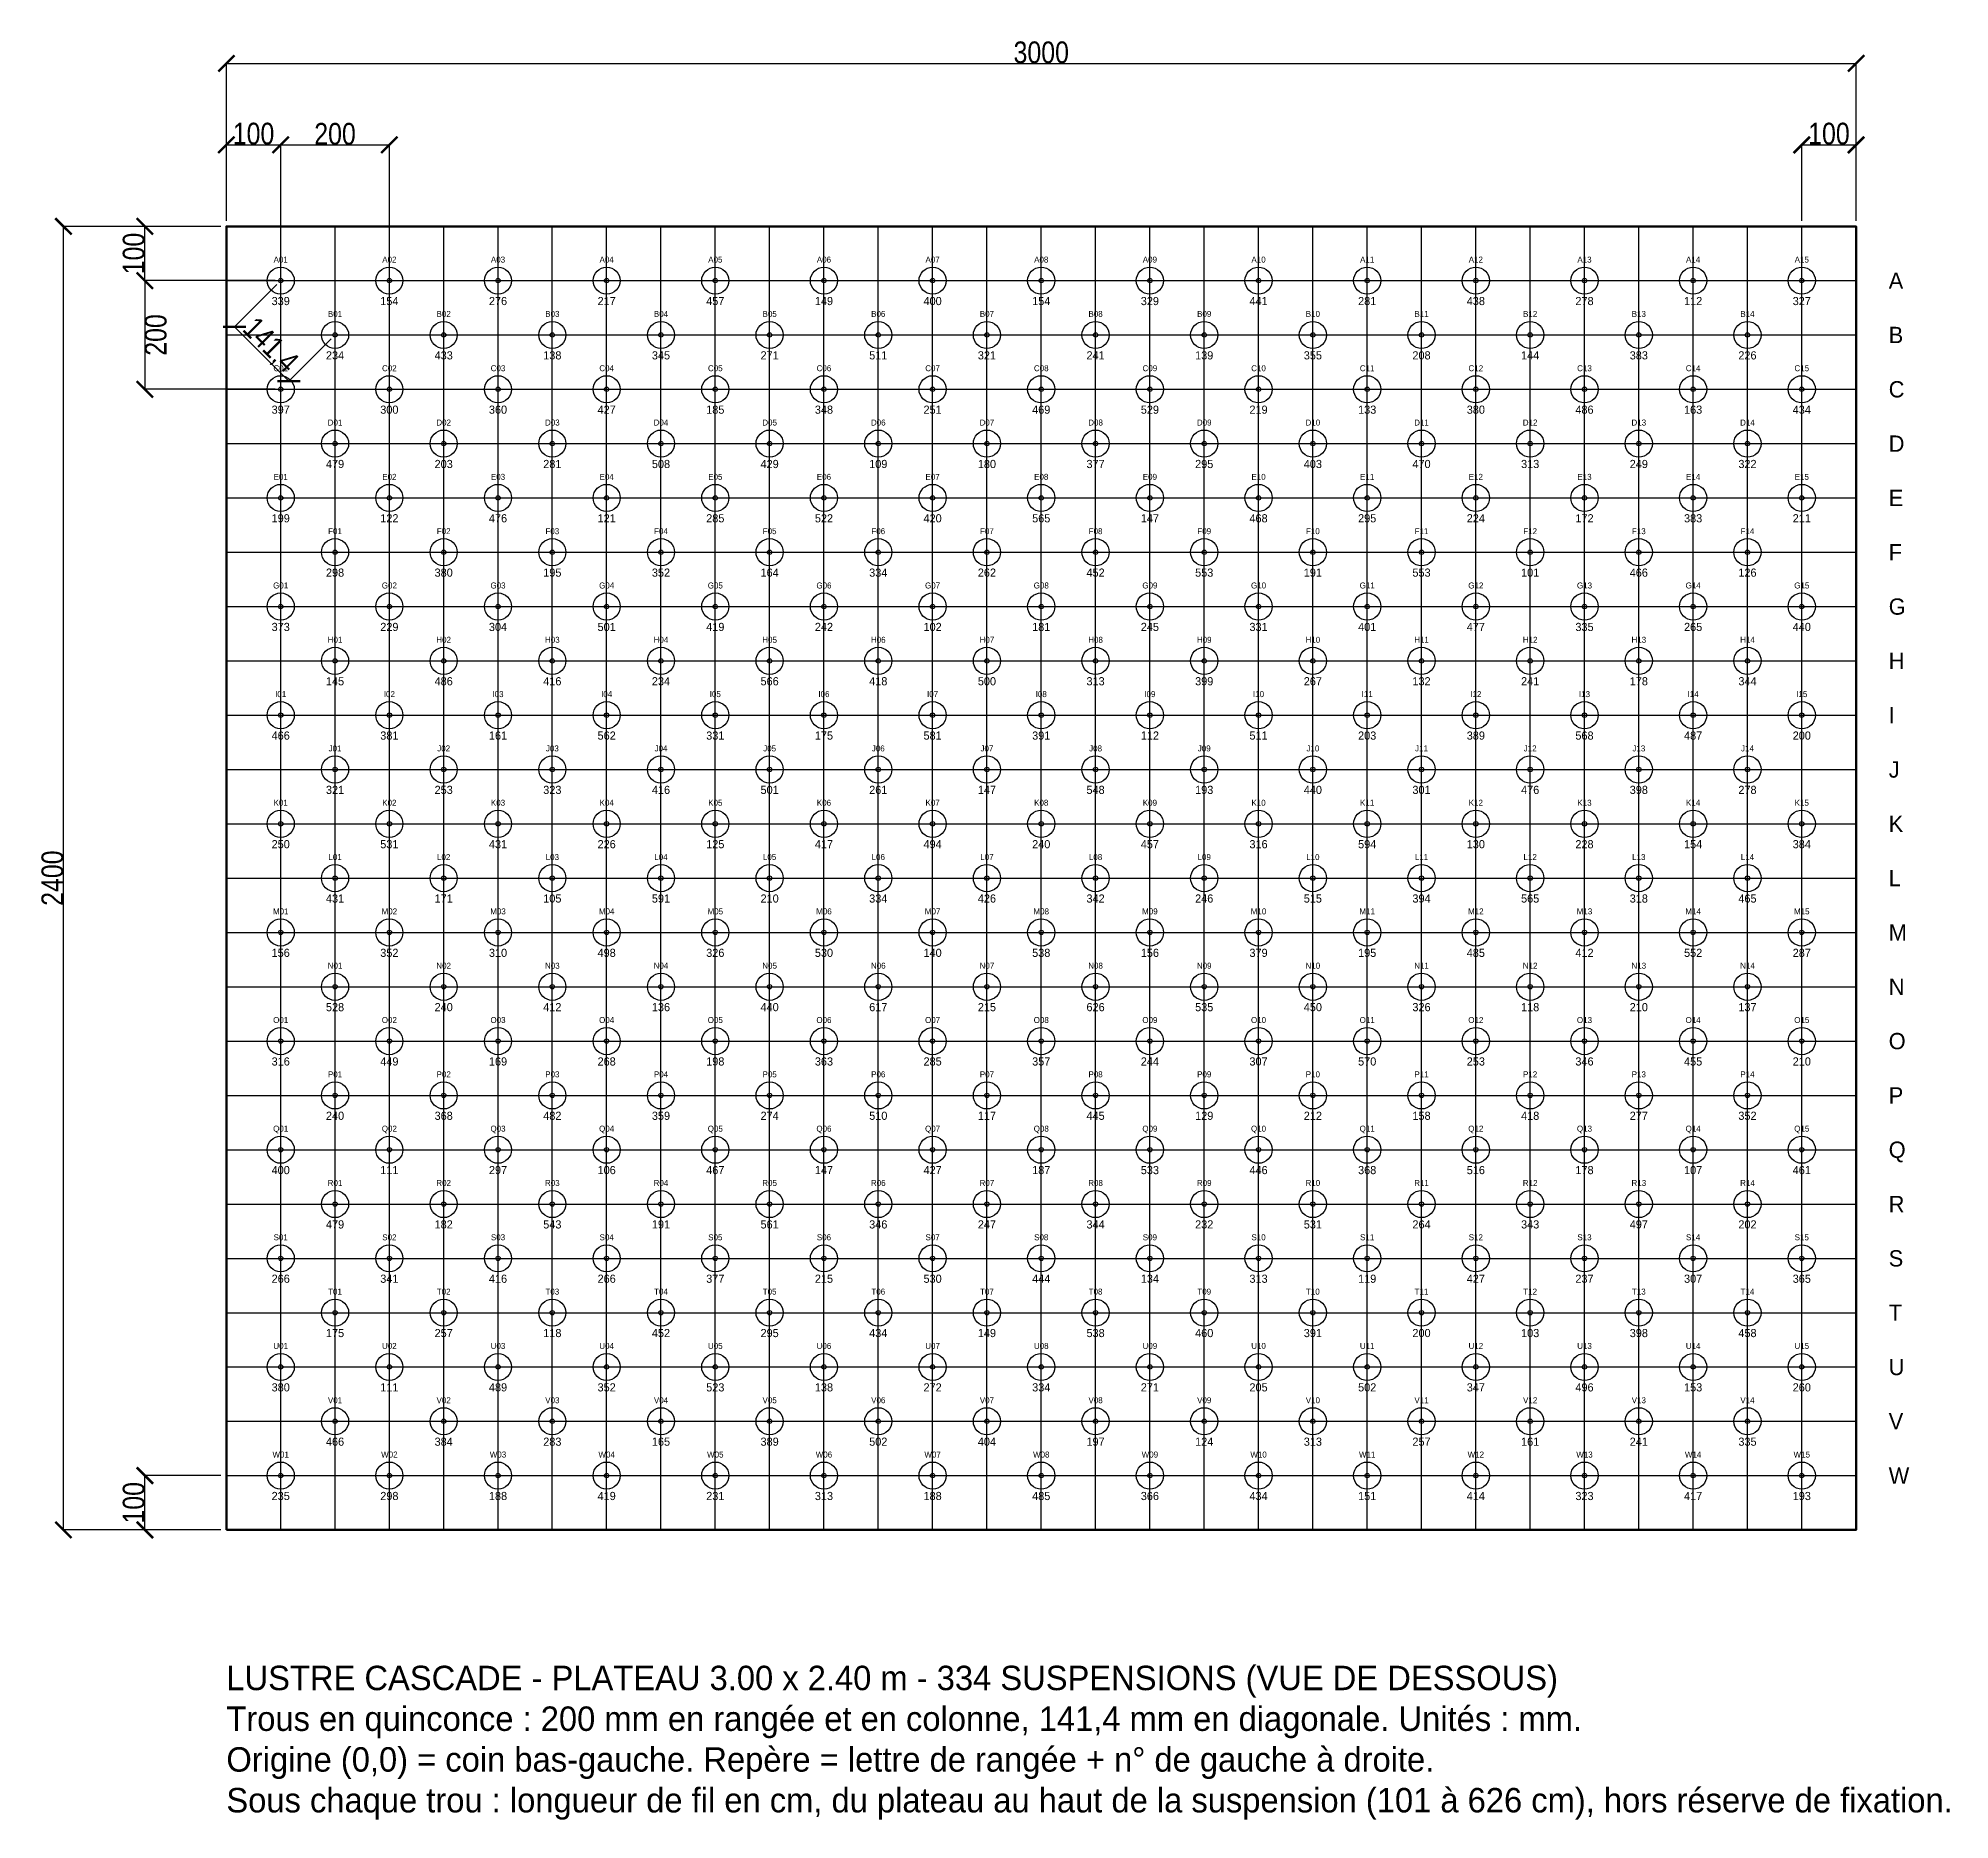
# Model space of a CAD drawing. Header units: millimetres. Extents: x -346 to 3172, y -534 to 2746.
import ezdxf
from ezdxf.enums import TextEntityAlignment as Align

# ---------------------------------------------------------------- set-up
doc = ezdxf.new("R2010")
doc.units = ezdxf.units.MM
for name, color, linetype in [('CARTOUCHE', 7, 'Continuous'), ('COTES', 4, 'Continuous'), ('EMPRISE_SUSPENSION', 3, 'Continuous'), ('GRILLE_100', 8, 'Continuous'), ('LONGUEURS_FIL', 7, 'Continuous'), ('PERCAGES', 1, 'Continuous'), ('PLATEAU', 7, 'Continuous'), ('REPERES', 5, 'Continuous')]:
    doc.layers.add(name, color=color, linetype=linetype)
doc.styles.add('OpenSansCondensed-Light', font='OpenSansCondensed-Light.ttf')
doc.dimstyles.new('EZDXF', dxfattribs={"dimtxt": 0.25, "dimasz": 0.175, "dimexe": 0.375, "dimexo": 0.125, "dimgap": 0.1, "dimtad": 1, "dimlfac": 100, "dimzin": 12, "dimdsep": 46, "dimtxsty": 'OpenSansCondensed-Light', "dimblk": 'ARCHTICK', "dimcen": 2.5, "dimazin": 3, "dimtfac": 0.5, "dimtmove": 2, "dimatfit": 3})

# ---------------------------------------------------------------- blocks, each defined once
blk = doc.blocks.new('_ARCHTICK')
at = {"color": 0, "linetype": 'BYBLOCK', "const_width": 0.15}
blk.add_lwpolyline([(-0.5, -0.5), (0.5, 0.5)], dxfattribs=at)

msp = doc.modelspace()

# ---------------------------------------------------------------- linework, layer by layer
at = {"layer": 'EMPRISE_SUSPENSION', "color": 30}
for centre in [(100, 2300), (1300, 2300), (1700, 2300), (2900, 2300), (800, 2200), (1400, 2200), (2000, 2200), (2600, 2200), (100, 2100), (500, 2100), (1100, 2100), (2300, 2100), (1600, 2000), (2000, 2000), (2400, 2000), (2800, 2000), (2700, 1900), (400, 1800), (800, 1800), (1200, 1800), (100, 1700), (1900, 1700), (2100, 1700), (2500, 1700), (1600, 1600), (1800, 1600), (2800, 1600), (300, 1500), (900, 1500), (1500, 1500), (2300, 1500), (200, 1400), (600, 1400), (2600, 1400), (1900, 1300), (2900, 1300), (1200, 1200), (1600, 1200), (2200, 1200), (2600, 1200), (300, 1100), (900, 1100), (1900, 1100), (2500, 1100), (600, 1000), (2200, 1000), (100, 900), (1100, 900), (1500, 900), (2500, 900), (400, 800), (800, 800), (2800, 800), (100, 700), (2100, 700), (1200, 600), (1600, 600), (2400, 600), (300, 500), (900, 500), (1900, 500), (2900, 500), (2000, 400), (2600, 400), (100, 300), (700, 300), (1500, 300), (2300, 300), (400, 200), (1000, 200), (1400, 200), (2000, 200), (2800, 200), (1100, 100), (1700, 100), (2300, 100), (2500, 100)]:
    msp.add_circle(centre, 25, dxfattribs=at)
at = {"layer": 'EMPRISE_SUSPENSION', "color": 2}
for centre in [(300, 2300), (1100, 2300), (1500, 2300), (2700, 2300), (600, 2200), (1800, 2200), (2400, 2200), (900, 2100), (2100, 2100), (2700, 2100), (400, 2000), (1200, 2000), (1400, 2000), (100, 1900), (300, 1900), (700, 1900), (1700, 1900), (2500, 1900), (600, 1800), (1000, 1800), (2000, 1800), (2400, 1800), (2800, 1800), (1300, 1700), (1500, 1700), (200, 1600), (2200, 1600), (2600, 1600), (500, 1500), (1100, 1500), (1700, 1500), (2100, 1500), (2900, 1500), (1400, 1400), (1800, 1400), (900, 1300), (2300, 1300), (2700, 1300), (400, 1200), (600, 1200), (100, 1100), (1300, 1100), (1700, 1100), (2100, 1100), (800, 1000), (2400, 1000), (2800, 1000), (500, 900), (900, 900), (1400, 800), (1800, 800), (2200, 800), (300, 700), (700, 700), (1100, 700), (1500, 700), (2500, 700), (2700, 700), (400, 600), (800, 600), (2800, 600), (1700, 500), (2100, 500), (200, 400), (600, 400), (1400, 400), (2200, 400), (2400, 400), (300, 300), (1100, 300), (1900, 300), (2700, 300), (800, 200), (1600, 200), (1800, 200), (2400, 200), (500, 100), (1300, 100), (2100, 100), (2900, 100)]:
    msp.add_circle(centre, 25, dxfattribs=at)
at = {"layer": 'EMPRISE_SUSPENSION', "color": 40}
for centre in [(500, 2300), (700, 2300), (2100, 2300), (2500, 2300), (200, 2200), (1000, 2200), (1600, 2200), (2200, 2200), (2800, 2200), (300, 2100), (1300, 2100), (1900, 2100), (600, 2000), (1800, 2000), (2600, 2000), (900, 1900), (2100, 1900), (2300, 1900), (2900, 1900), (200, 1800), (1400, 1800), (300, 1700), (500, 1700), (1100, 1700), (1700, 1700), (2700, 1700), (800, 1600), (2000, 1600), (2400, 1600), (400, 1400), (1200, 1400), (2200, 1400), (2800, 1400), (100, 1300), (700, 1300), (1500, 1300), (2500, 1300), (1000, 1200), (1800, 1200), (500, 1100), (2900, 1100), (400, 1000), (1400, 1000), (2600, 1000), (700, 900), (1300, 900), (1700, 900), (1900, 900), (2300, 900), (2900, 900), (200, 800), (1000, 800), (2000, 800), (2600, 800), (500, 700), (1400, 600), (1800, 600), (2200, 600), (100, 500), (700, 500), (1100, 500), (2500, 500), (2700, 500), (400, 400), (1000, 400), (1300, 300), (1700, 300), (2900, 300), (600, 200), (2200, 200), (2600, 200), (100, 100), (300, 100), (900, 100)]:
    msp.add_circle(centre, 25, dxfattribs=at)
at = {"layer": 'EMPRISE_SUSPENSION', "color": 20}
for centre in [(900, 2300), (1900, 2300), (2300, 2300), (400, 2200), (1200, 2200), (700, 2100), (1500, 2100), (2500, 2100), (2900, 2100), (200, 2000), (800, 2000), (1000, 2000), (2200, 2000), (500, 1900), (1300, 1900), (1900, 1900), (1600, 1800), (2600, 1800), (700, 1700), (900, 1700), (2300, 1700), (2900, 1700), (400, 1600), (600, 1600), (1200, 1600), (1400, 1600), (100, 1500), (1900, 1500), (2700, 1500), (800, 1400), (1000, 1400), (2000, 1400), (2400, 1400), (500, 1300), (1100, 1300), (1300, 1300), (1700, 1300), (200, 1200), (1400, 1200), (2000, 1200), (2800, 1200), (700, 1100), (2300, 1100), (1000, 1000), (2000, 1000), (300, 900), (2700, 900), (600, 800), (1200, 800), (1600, 800), (2400, 800), (900, 700), (1300, 700), (1900, 700), (2300, 700), (2900, 700), (200, 600), (2600, 600), (500, 500), (1500, 500), (2300, 500), (800, 400), (1200, 400), (1800, 400), (2800, 400), (500, 300), (2100, 300), (2500, 300), (200, 200), (1200, 200), (700, 100), (1500, 100), (1900, 100), (2700, 100)]:
    msp.add_circle(centre, 25, dxfattribs=at)
at = {"layer": 'EMPRISE_SUSPENSION', "color": 1}
for centre in [(1700, 2100), (1100, 1900), (1500, 1900), (1800, 1800), (2200, 1800), (1000, 1600), (700, 1500), (1300, 1500), (2500, 1500), (1600, 1400), (300, 1300), (2100, 1300), (800, 1200), (2400, 1200), (1100, 1100), (1500, 1100), (2700, 1100), (200, 1000), (1200, 1000), (1600, 1000), (1800, 1000), (2100, 900), (1700, 700), (600, 600), (1000, 600), (2000, 600), (1300, 500), (1600, 400), (900, 300)]:
    msp.add_circle(centre, 25, dxfattribs=at)
at = {"layer": 'GRILLE_100'}
for p, q in [((100, 0), (100, 2400)), ((200, 0), (200, 2400)), ((300, 0), (300, 2400)), ((400, 0), (400, 2400)), ((500, 0), (500, 2400)), ((600, 0), (600, 2400)), ((700, 0), (700, 2400)), ((800, 0), (800, 2400)), ((900, 0), (900, 2400)), ((1000, 0), (1000, 2400)), ((1100, 0), (1100, 2400)), ((1200, 0), (1200, 2400)), ((1300, 0), (1300, 2400)), ((1400, 0), (1400, 2400)), ((1500, 0), (1500, 2400)), ((1600, 0), (1600, 2400)), ((1700, 0), (1700, 2400)), ((1800, 0), (1800, 2400)), ((1900, 0), (1900, 2400)), ((2000, 0), (2000, 2400)), ((2100, 0), (2100, 2400)), ((2200, 0), (2200, 2400)), ((2300, 0), (2300, 2400)), ((2400, 0), (2400, 2400)), ((2500, 0), (2500, 2400)), ((2600, 0), (2600, 2400)), ((2700, 0), (2700, 2400)), ((2800, 0), (2800, 2400)), ((2900, 0), (2900, 2400)), ((0, 2300), (3000, 2300)), ((0, 2200), (3000, 2200)), ((0, 2100), (3000, 2100)), ((0, 2000), (3000, 2000)), ((0, 1900), (3000, 1900)), ((0, 1800), (3000, 1800)), ((0, 1700), (3000, 1700)), ((0, 1600), (3000, 1600)), ((0, 1500), (3000, 1500)), ((0, 1400), (3000, 1400)), ((0, 1300), (3000, 1300)), ((0, 1200), (3000, 1200)), ((0, 1100), (3000, 1100)), ((0, 1000), (3000, 1000)), ((0, 900), (3000, 900)), ((0, 800), (3000, 800)), ((0, 700), (3000, 700)), ((0, 600), (3000, 600)), ((0, 500), (3000, 500)), ((0, 400), (3000, 400)), ((0, 300), (3000, 300)), ((0, 200), (3000, 200)), ((0, 100), (3000, 100))]:
    msp.add_line(p, q, dxfattribs=at)
at = {"layer": 'PERCAGES'}
for centre in [(100, 2300), (300, 2300), (500, 2300), (700, 2300), (900, 2300), (1100, 2300), (1300, 2300), (1500, 2300), (1700, 2300), (1900, 2300), (2100, 2300), (2300, 2300), (2500, 2300), (2700, 2300), (2900, 2300), (200, 2200), (400, 2200), (600, 2200), (800, 2200), (1000, 2200), (1200, 2200), (1400, 2200), (1600, 2200), (1800, 2200), (2000, 2200), (2200, 2200), (2400, 2200), (2600, 2200), (2800, 2200), (100, 2100), (300, 2100), (500, 2100), (700, 2100), (900, 2100), (1100, 2100), (1300, 2100), (1500, 2100), (1700, 2100), (1900, 2100), (2100, 2100), (2300, 2100), (2500, 2100), (2700, 2100), (2900, 2100), (200, 2000), (400, 2000), (600, 2000), (800, 2000), (1000, 2000), (1200, 2000), (1400, 2000), (1600, 2000), (1800, 2000), (2000, 2000), (2200, 2000), (2400, 2000), (2600, 2000), (2800, 2000), (100, 1900), (300, 1900), (500, 1900), (700, 1900), (900, 1900), (1100, 1900), (1300, 1900), (1500, 1900), (1700, 1900), (1900, 1900), (2100, 1900), (2300, 1900), (2500, 1900), (2700, 1900), (2900, 1900), (200, 1800), (400, 1800), (600, 1800), (800, 1800), (1000, 1800), (1200, 1800), (1400, 1800), (1600, 1800), (1800, 1800), (2000, 1800), (2200, 1800), (2400, 1800), (2600, 1800), (2800, 1800), (100, 1700), (300, 1700), (500, 1700), (700, 1700), (900, 1700), (1100, 1700), (1300, 1700), (1500, 1700), (1700, 1700), (1900, 1700), (2100, 1700), (2300, 1700), (2500, 1700), (2700, 1700), (2900, 1700), (200, 1600), (400, 1600), (600, 1600), (800, 1600), (1000, 1600), (1200, 1600), (1400, 1600), (1600, 1600), (1800, 1600), (2000, 1600), (2200, 1600), (2400, 1600), (2600, 1600), (2800, 1600), (100, 1500), (300, 1500), (500, 1500), (700, 1500), (900, 1500), (1100, 1500), (1300, 1500), (1500, 1500), (1700, 1500), (1900, 1500), (2100, 1500), (2300, 1500), (2500, 1500), (2700, 1500), (2900, 1500), (200, 1400), (400, 1400), (600, 1400), (800, 1400), (1000, 1400), (1200, 1400), (1400, 1400), (1600, 1400), (1800, 1400), (2000, 1400), (2200, 1400), (2400, 1400), (2600, 1400), (2800, 1400), (100, 1300), (300, 1300), (500, 1300), (700, 1300), (900, 1300), (1100, 1300), (1300, 1300), (1500, 1300), (1700, 1300), (1900, 1300), (2100, 1300), (2300, 1300), (2500, 1300), (2700, 1300), (2900, 1300), (200, 1200), (400, 1200), (600, 1200), (800, 1200), (1000, 1200), (1200, 1200), (1400, 1200), (1600, 1200), (1800, 1200), (2000, 1200), (2200, 1200), (2400, 1200), (2600, 1200), (2800, 1200), (100, 1100), (300, 1100), (500, 1100), (700, 1100), (900, 1100), (1100, 1100), (1300, 1100), (1500, 1100), (1700, 1100), (1900, 1100), (2100, 1100), (2300, 1100), (2500, 1100), (2700, 1100), (2900, 1100), (200, 1000), (400, 1000), (600, 1000), (800, 1000), (1000, 1000), (1200, 1000), (1400, 1000), (1600, 1000), (1800, 1000), (2000, 1000), (2200, 1000), (2400, 1000), (2600, 1000), (2800, 1000), (100, 900), (300, 900), (500, 900), (700, 900), (900, 900), (1100, 900), (1300, 900), (1500, 900), (1700, 900), (1900, 900), (2100, 900), (2300, 900), (2500, 900), (2700, 900), (2900, 900), (200, 800), (400, 800), (600, 800), (800, 800), (1000, 800), (1200, 800), (1400, 800), (1600, 800), (1800, 800), (2000, 800), (2200, 800), (2400, 800), (2600, 800), (2800, 800), (100, 700), (300, 700), (500, 700), (700, 700), (900, 700), (1100, 700), (1300, 700), (1500, 700), (1700, 700), (1900, 700), (2100, 700), (2300, 700), (2500, 700), (2700, 700), (2900, 700), (200, 600), (400, 600), (600, 600), (800, 600), (1000, 600), (1200, 600), (1400, 600), (1600, 600), (1800, 600), (2000, 600), (2200, 600), (2400, 600), (2600, 600), (2800, 600), (100, 500), (300, 500), (500, 500), (700, 500), (900, 500), (1100, 500), (1300, 500), (1500, 500), (1700, 500), (1900, 500), (2100, 500), (2300, 500), (2500, 500), (2700, 500), (2900, 500), (200, 400), (400, 400), (600, 400), (800, 400), (1000, 400), (1200, 400), (1400, 400), (1600, 400), (1800, 400), (2000, 400), (2200, 400), (2400, 400), (2600, 400), (2800, 400), (100, 300), (300, 300), (500, 300), (700, 300), (900, 300), (1100, 300), (1300, 300), (1500, 300), (1700, 300), (1900, 300), (2100, 300), (2300, 300), (2500, 300), (2700, 300), (2900, 300), (200, 200), (400, 200), (600, 200), (800, 200), (1000, 200), (1200, 200), (1400, 200), (1600, 200), (1800, 200), (2000, 200), (2200, 200), (2400, 200), (2600, 200), (2800, 200), (100, 100), (300, 100), (500, 100), (700, 100), (900, 100), (1100, 100), (1300, 100), (1500, 100), (1700, 100), (1900, 100), (2100, 100), (2300, 100), (2500, 100), (2700, 100), (2900, 100)]:
    msp.add_circle(centre, 4, dxfattribs=at)
for p in [(100, 2300), (300, 2300), (500, 2300), (700, 2300), (900, 2300), (1100, 2300), (1300, 2300), (1500, 2300), (1700, 2300), (1900, 2300), (2100, 2300), (2300, 2300), (2500, 2300), (2700, 2300), (2900, 2300), (200, 2200), (400, 2200), (600, 2200), (800, 2200), (1000, 2200), (1200, 2200), (1400, 2200), (1600, 2200), (1800, 2200), (2000, 2200), (2200, 2200), (2400, 2200), (2600, 2200), (2800, 2200), (100, 2100), (300, 2100), (500, 2100), (700, 2100), (900, 2100), (1100, 2100), (1300, 2100), (1500, 2100), (1700, 2100), (1900, 2100), (2100, 2100), (2300, 2100), (2500, 2100), (2700, 2100), (2900, 2100), (200, 2000), (400, 2000), (600, 2000), (800, 2000), (1000, 2000), (1200, 2000), (1400, 2000), (1600, 2000), (1800, 2000), (2000, 2000), (2200, 2000), (2400, 2000), (2600, 2000), (2800, 2000), (100, 1900), (300, 1900), (500, 1900), (700, 1900), (900, 1900), (1100, 1900), (1300, 1900), (1500, 1900), (1700, 1900), (1900, 1900), (2100, 1900), (2300, 1900), (2500, 1900), (2700, 1900), (2900, 1900), (200, 1800), (400, 1800), (600, 1800), (800, 1800), (1000, 1800), (1200, 1800), (1400, 1800), (1600, 1800), (1800, 1800), (2000, 1800), (2200, 1800), (2400, 1800), (2600, 1800), (2800, 1800), (100, 1700), (300, 1700), (500, 1700), (700, 1700), (900, 1700), (1100, 1700), (1300, 1700), (1500, 1700), (1700, 1700), (1900, 1700), (2100, 1700), (2300, 1700), (2500, 1700), (2700, 1700), (2900, 1700), (200, 1600), (400, 1600), (600, 1600), (800, 1600), (1000, 1600), (1200, 1600), (1400, 1600), (1600, 1600), (1800, 1600), (2000, 1600), (2200, 1600), (2400, 1600), (2600, 1600), (2800, 1600), (100, 1500), (300, 1500), (500, 1500), (700, 1500), (900, 1500), (1100, 1500), (1300, 1500), (1500, 1500), (1700, 1500), (1900, 1500), (2100, 1500), (2300, 1500), (2500, 1500), (2700, 1500), (2900, 1500), (200, 1400), (400, 1400), (600, 1400), (800, 1400), (1000, 1400), (1200, 1400), (1400, 1400), (1600, 1400), (1800, 1400), (2000, 1400), (2200, 1400), (2400, 1400), (2600, 1400), (2800, 1400), (100, 1300), (300, 1300), (500, 1300), (700, 1300), (900, 1300), (1100, 1300), (1300, 1300), (1500, 1300), (1700, 1300), (1900, 1300), (2100, 1300), (2300, 1300), (2500, 1300), (2700, 1300), (2900, 1300), (200, 1200), (400, 1200), (600, 1200), (800, 1200), (1000, 1200), (1200, 1200), (1400, 1200), (1600, 1200), (1800, 1200), (2000, 1200), (2200, 1200), (2400, 1200), (2600, 1200), (2800, 1200), (100, 1100), (300, 1100), (500, 1100), (700, 1100), (900, 1100), (1100, 1100), (1300, 1100), (1500, 1100), (1700, 1100), (1900, 1100), (2100, 1100), (2300, 1100), (2500, 1100), (2700, 1100), (2900, 1100), (200, 1000), (400, 1000), (600, 1000), (800, 1000), (1000, 1000), (1200, 1000), (1400, 1000), (1600, 1000), (1800, 1000), (2000, 1000), (2200, 1000), (2400, 1000), (2600, 1000), (2800, 1000), (100, 900), (300, 900), (500, 900), (700, 900), (900, 900), (1100, 900), (1300, 900), (1500, 900), (1700, 900), (1900, 900), (2100, 900), (2300, 900), (2500, 900), (2700, 900), (2900, 900), (200, 800), (400, 800), (600, 800), (800, 800), (1000, 800), (1200, 800), (1400, 800), (1600, 800), (1800, 800), (2000, 800), (2200, 800), (2400, 800), (2600, 800), (2800, 800), (100, 700), (300, 700), (500, 700), (700, 700), (900, 700), (1100, 700), (1300, 700), (1500, 700), (1700, 700), (1900, 700), (2100, 700), (2300, 700), (2500, 700), (2700, 700), (2900, 700), (200, 600), (400, 600), (600, 600), (800, 600), (1000, 600), (1200, 600), (1400, 600), (1600, 600), (1800, 600), (2000, 600), (2200, 600), (2400, 600), (2600, 600), (2800, 600), (100, 500), (300, 500), (500, 500), (700, 500), (900, 500), (1100, 500), (1300, 500), (1500, 500), (1700, 500), (1900, 500), (2100, 500), (2300, 500), (2500, 500), (2700, 500), (2900, 500), (200, 400), (400, 400), (600, 400), (800, 400), (1000, 400), (1200, 400), (1400, 400), (1600, 400), (1800, 400), (2000, 400), (2200, 400), (2400, 400), (2600, 400), (2800, 400), (100, 300), (300, 300), (500, 300), (700, 300), (900, 300), (1100, 300), (1300, 300), (1500, 300), (1700, 300), (1900, 300), (2100, 300), (2300, 300), (2500, 300), (2700, 300), (2900, 300), (200, 200), (400, 200), (600, 200), (800, 200), (1000, 200), (1200, 200), (1400, 200), (1600, 200), (1800, 200), (2000, 200), (2200, 200), (2400, 200), (2600, 200), (2800, 200), (100, 100), (300, 100), (500, 100), (700, 100), (900, 100), (1100, 100), (1300, 100), (1500, 100), (1700, 100), (1900, 100), (2100, 100), (2300, 100), (2500, 100), (2700, 100), (2900, 100)]:
    msp.add_point(p, dxfattribs=at)
at = {"layer": 'PLATEAU', "lineweight": 50}
msp.add_lwpolyline([(0, 0), (3000, 0), (3000, 2400), (0, 2400)], close=True, dxfattribs=at)

# ---------------------------------------------------------------- texts
at = {"layer": 'CARTOUCHE', "insert": (0, -250), "char_height": 45, "width": 3000, "attachment_point": 1}
msp.add_mtext('LUSTRE CASCADE - PLATEAU 3.00 x 2.40 m - 334 SUSPENSIONS (VUE DE DESSOUS)\\PTrous en quinconce : 200 mm en rangée et en colonne, 141,4 mm en diagonale. Unités : mm.\\POrigine (0,0) = coin bas-gauche. Repère = lettre de rangée + n° de gauche à droite.\\PSous chaque trou : longueur de fil en cm, du plateau au haut de la suspension (101 à 626 cm), hors réserve de fixation.', dxfattribs=at)
at = {"layer": 'LONGUEURS_FIL'}
for s, p in [('339', (100, 2270)), ('154', (300, 2270)), ('276', (500, 2270)), ('217', (700, 2270)), ('457', (900, 2270)), ('149', (1100, 2270)), ('400', (1300, 2270)), ('154', (1500, 2270)), ('329', (1700, 2270)), ('441', (1900, 2270)), ('281', (2100, 2270)), ('438', (2300, 2270)), ('278', (2500, 2270)), ('112', (2700, 2270)), ('327', (2900, 2270)), ('234', (200, 2170)), ('433', (400, 2170)), ('138', (600, 2170)), ('345', (800, 2170)), ('271', (1000, 2170)), ('511', (1200, 2170)), ('321', (1400, 2170)), ('241', (1600, 2170)), ('139', (1800, 2170)), ('355', (2000, 2170)), ('208', (2200, 2170)), ('144', (2400, 2170)), ('383', (2600, 2170)), ('226', (2800, 2170)), ('397', (100, 2070)), ('300', (300, 2070)), ('360', (500, 2070)), ('427', (700, 2070)), ('185', (900, 2070)), ('348', (1100, 2070)), ('251', (1300, 2070)), ('469', (1500, 2070)), ('529', (1700, 2070)), ('219', (1900, 2070)), ('133', (2100, 2070)), ('380', (2300, 2070)), ('486', (2500, 2070)), ('163', (2700, 2070)), ('434', (2900, 2070)), ('479', (200, 1970)), ('203', (400, 1970)), ('281', (600, 1970)), ('508', (800, 1970)), ('429', (1000, 1970)), ('109', (1200, 1970)), ('180', (1400, 1970)), ('377', (1600, 1970)), ('295', (1800, 1970)), ('403', (2000, 1970)), ('470', (2200, 1970)), ('313', (2400, 1970)), ('249', (2600, 1970)), ('322', (2800, 1970)), ('199', (100, 1870)), ('122', (300, 1870)), ('476', (500, 1870)), ('121', (700, 1870)), ('285', (900, 1870)), ('522', (1100, 1870)), ('420', (1300, 1870)), ('565', (1500, 1870)), ('147', (1700, 1870)), ('468', (1900, 1870)), ('295', (2100, 1870)), ('224', (2300, 1870)), ('172', (2500, 1870)), ('383', (2700, 1870)), ('211', (2900, 1870)), ('298', (200, 1770)), ('380', (400, 1770)), ('195', (600, 1770)), ('352', (800, 1770)), ('164', (1000, 1770)), ('334', (1200, 1770)), ('262', (1400, 1770)), ('452', (1600, 1770)), ('553', (1800, 1770)), ('191', (2000, 1770)), ('553', (2200, 1770)), ('101', (2400, 1770)), ('466', (2600, 1770)), ('126', (2800, 1770)), ('373', (100, 1670)), ('229', (300, 1670)), ('304', (500, 1670)), ('501', (700, 1670)), ('419', (900, 1670)), ('242', (1100, 1670)), ('102', (1300, 1670)), ('181', (1500, 1670)), ('245', (1700, 1670)), ('331', (1900, 1670)), ('401', (2100, 1670)), ('477', (2300, 1670)), ('335', (2500, 1670)), ('265', (2700, 1670)), ('440', (2900, 1670)), ('145', (200, 1570)), ('486', (400, 1570)), ('416', (600, 1570)), ('234', (800, 1570)), ('566', (1000, 1570)), ('418', (1200, 1570)), ('500', (1400, 1570)), ('313', (1600, 1570)), ('399', (1800, 1570)), ('267', (2000, 1570)), ('132', (2200, 1570)), ('241', (2400, 1570)), ('178', (2600, 1570)), ('344', (2800, 1570)), ('466', (100, 1470)), ('381', (300, 1470)), ('161', (500, 1470)), ('562', (700, 1470)), ('331', (900, 1470)), ('175', (1100, 1470)), ('581', (1300, 1470)), ('391', (1500, 1470)), ('112', (1700, 1470)), ('511', (1900, 1470)), ('203', (2100, 1470)), ('389', (2300, 1470)), ('568', (2500, 1470)), ('487', (2700, 1470)), ('200', (2900, 1470)), ('321', (200, 1370)), ('253', (400, 1370)), ('323', (600, 1370)), ('416', (800, 1370)), ('501', (1000, 1370)), ('261', (1200, 1370)), ('147', (1400, 1370)), ('548', (1600, 1370)), ('193', (1800, 1370)), ('440', (2000, 1370)), ('301', (2200, 1370)), ('476', (2400, 1370)), ('398', (2600, 1370)), ('278', (2800, 1370)), ('250', (100, 1270)), ('531', (300, 1270)), ('431', (500, 1270)), ('226', (700, 1270)), ('125', (900, 1270)), ('417', (1100, 1270)), ('494', (1300, 1270)), ('240', (1500, 1270)), ('457', (1700, 1270)), ('316', (1900, 1270)), ('594', (2100, 1270)), ('130', (2300, 1270)), ('228', (2500, 1270)), ('154', (2700, 1270)), ('384', (2900, 1270)), ('431', (200, 1170)), ('171', (400, 1170)), ('105', (600, 1170)), ('591', (800, 1170)), ('210', (1000, 1170)), ('334', (1200, 1170)), ('426', (1400, 1170)), ('342', (1600, 1170)), ('246', (1800, 1170)), ('515', (2000, 1170)), ('394', (2200, 1170)), ('565', (2400, 1170)), ('318', (2600, 1170)), ('465', (2800, 1170)), ('156', (100, 1070)), ('352', (300, 1070)), ('310', (500, 1070)), ('498', (700, 1070)), ('326', (900, 1070)), ('530', (1100, 1070)), ('140', (1300, 1070)), ('538', (1500, 1070)), ('156', (1700, 1070)), ('379', (1900, 1070)), ('195', (2100, 1070)), ('485', (2300, 1070)), ('412', (2500, 1070)), ('552', (2700, 1070)), ('287', (2900, 1070)), ('528', (200, 970)), ('240', (400, 970)), ('412', (600, 970)), ('136', (800, 970)), ('440', (1000, 970)), ('617', (1200, 970)), ('215', (1400, 970)), ('626', (1600, 970)), ('535', (1800, 970)), ('450', (2000, 970)), ('326', (2200, 970)), ('118', (2400, 970)), ('210', (2600, 970)), ('137', (2800, 970)), ('316', (100, 870)), ('449', (300, 870)), ('169', (500, 870)), ('268', (700, 870)), ('198', (900, 870)), ('363', (1100, 870)), ('285', (1300, 870)), ('357', (1500, 870)), ('244', (1700, 870)), ('307', (1900, 870)), ('570', (2100, 870)), ('253', (2300, 870)), ('346', (2500, 870)), ('455', (2700, 870)), ('210', (2900, 870)), ('240', (200, 770)), ('368', (400, 770)), ('482', (600, 770)), ('359', (800, 770)), ('274', (1000, 770)), ('510', (1200, 770)), ('117', (1400, 770)), ('445', (1600, 770)), ('129', (1800, 770)), ('212', (2000, 770)), ('158', (2200, 770)), ('418', (2400, 770)), ('277', (2600, 770)), ('352', (2800, 770)), ('400', (100, 670)), ('111', (300, 670)), ('297', (500, 670)), ('106', (700, 670)), ('467', (900, 670)), ('147', (1100, 670)), ('427', (1300, 670)), ('187', (1500, 670)), ('533', (1700, 670)), ('446', (1900, 670)), ('368', (2100, 670)), ('516', (2300, 670)), ('178', (2500, 670)), ('107', (2700, 670)), ('461', (2900, 670)), ('479', (200, 570)), ('182', (400, 570)), ('543', (600, 570)), ('191', (800, 570)), ('561', (1000, 570)), ('346', (1200, 570)), ('247', (1400, 570)), ('344', (1600, 570)), ('232', (1800, 570)), ('531', (2000, 570)), ('264', (2200, 570)), ('343', (2400, 570)), ('497', (2600, 570)), ('202', (2800, 570)), ('266', (100, 470)), ('341', (300, 470)), ('416', (500, 470)), ('266', (700, 470)), ('377', (900, 470)), ('215', (1100, 470)), ('530', (1300, 470)), ('444', (1500, 470)), ('134', (1700, 470)), ('313', (1900, 470)), ('119', (2100, 470)), ('427', (2300, 470)), ('237', (2500, 470)), ('307', (2700, 470)), ('365', (2900, 470)), ('175', (200, 370)), ('257', (400, 370)), ('118', (600, 370)), ('452', (800, 370)), ('295', (1000, 370)), ('434', (1200, 370)), ('149', (1400, 370)), ('538', (1600, 370)), ('460', (1800, 370)), ('391', (2000, 370)), ('200', (2200, 370)), ('103', (2400, 370)), ('398', (2600, 370)), ('458', (2800, 370)), ('380', (100, 270)), ('111', (300, 270)), ('489', (500, 270)), ('352', (700, 270)), ('523', (900, 270)), ('138', (1100, 270)), ('272', (1300, 270)), ('334', (1500, 270)), ('271', (1700, 270)), ('205', (1900, 270)), ('502', (2100, 270)), ('347', (2300, 270)), ('496', (2500, 270)), ('153', (2700, 270)), ('260', (2900, 270)), ('466', (200, 170)), ('384', (400, 170)), ('283', (600, 170)), ('165', (800, 170)), ('389', (1000, 170)), ('502', (1200, 170)), ('404', (1400, 170)), ('197', (1600, 170)), ('124', (1800, 170)), ('313', (2000, 170)), ('257', (2200, 170)), ('161', (2400, 170)), ('241', (2600, 170)), ('335', (2800, 170)), ('235', (100, 70)), ('298', (300, 70)), ('188', (500, 70)), ('419', (700, 70)), ('231', (900, 70)), ('313', (1100, 70)), ('188', (1300, 70)), ('485', (1500, 70)), ('366', (1700, 70)), ('434', (1900, 70)), ('151', (2100, 70)), ('414', (2300, 70)), ('323', (2500, 70)), ('417', (2700, 70)), ('193', (2900, 70))]:
    msp.add_text(s, height=15, dxfattribs=at).set_placement(p, align=Align.TOP_CENTER)
at = {"layer": 'REPERES'}
for s, p in [('A01', (100, 2330)), ('A02', (300, 2330)), ('A03', (500, 2330)), ('A04', (700, 2330)), ('A05', (900, 2330)), ('A06', (1100, 2330)), ('A07', (1300, 2330)), ('A08', (1500, 2330)), ('A09', (1700, 2330)), ('A10', (1900, 2330)), ('A11', (2100, 2330)), ('A12', (2300, 2330)), ('A13', (2500, 2330)), ('A14', (2700, 2330)), ('A15', (2900, 2330)), ('B01', (200, 2230)), ('B02', (400, 2230)), ('B03', (600, 2230)), ('B04', (800, 2230)), ('B05', (1000, 2230)), ('B06', (1200, 2230)), ('B07', (1400, 2230)), ('B08', (1600, 2230)), ('B09', (1800, 2230)), ('B10', (2000, 2230)), ('B11', (2200, 2230)), ('B12', (2400, 2230)), ('B13', (2600, 2230)), ('B14', (2800, 2230)), ('C01', (100, 2130)), ('C02', (300, 2130)), ('C03', (500, 2130)), ('C04', (700, 2130)), ('C05', (900, 2130)), ('C06', (1100, 2130)), ('C07', (1300, 2130)), ('C08', (1500, 2130)), ('C09', (1700, 2130)), ('C10', (1900, 2130)), ('C11', (2100, 2130)), ('C12', (2300, 2130)), ('C13', (2500, 2130)), ('C14', (2700, 2130)), ('C15', (2900, 2130)), ('D01', (200, 2030)), ('D02', (400, 2030)), ('D03', (600, 2030)), ('D04', (800, 2030)), ('D05', (1000, 2030)), ('D06', (1200, 2030)), ('D07', (1400, 2030)), ('D08', (1600, 2030)), ('D09', (1800, 2030)), ('D10', (2000, 2030)), ('D11', (2200, 2030)), ('D12', (2400, 2030)), ('D13', (2600, 2030)), ('D14', (2800, 2030)), ('E01', (100, 1930)), ('E02', (300, 1930)), ('E03', (500, 1930)), ('E04', (700, 1930)), ('E05', (900, 1930)), ('E06', (1100, 1930)), ('E07', (1300, 1930)), ('E08', (1500, 1930)), ('E09', (1700, 1930)), ('E10', (1900, 1930)), ('E11', (2100, 1930)), ('E12', (2300, 1930)), ('E13', (2500, 1930)), ('E14', (2700, 1930)), ('E15', (2900, 1930)), ('F01', (200, 1830)), ('F02', (400, 1830)), ('F03', (600, 1830)), ('F04', (800, 1830)), ('F05', (1000, 1830)), ('F06', (1200, 1830)), ('F07', (1400, 1830)), ('F08', (1600, 1830)), ('F09', (1800, 1830)), ('F10', (2000, 1830)), ('F11', (2200, 1830)), ('F12', (2400, 1830)), ('F13', (2600, 1830)), ('F14', (2800, 1830)), ('G01', (100, 1730)), ('G02', (300, 1730)), ('G03', (500, 1730)), ('G04', (700, 1730)), ('G05', (900, 1730)), ('G06', (1100, 1730)), ('G07', (1300, 1730)), ('G08', (1500, 1730)), ('G09', (1700, 1730)), ('G10', (1900, 1730)), ('G11', (2100, 1730)), ('G12', (2300, 1730)), ('G13', (2500, 1730)), ('G14', (2700, 1730)), ('G15', (2900, 1730)), ('H01', (200, 1630)), ('H02', (400, 1630)), ('H03', (600, 1630)), ('H04', (800, 1630)), ('H05', (1000, 1630)), ('H06', (1200, 1630)), ('H07', (1400, 1630)), ('H08', (1600, 1630)), ('H09', (1800, 1630)), ('H10', (2000, 1630)), ('H11', (2200, 1630)), ('H12', (2400, 1630)), ('H13', (2600, 1630)), ('H14', (2800, 1630)), ('I01', (100, 1530)), ('I02', (300, 1530)), ('I03', (500, 1530)), ('I04', (700, 1530)), ('I05', (900, 1530)), ('I06', (1100, 1530)), ('I07', (1300, 1530)), ('I08', (1500, 1530)), ('I09', (1700, 1530)), ('I10', (1900, 1530)), ('I11', (2100, 1530)), ('I12', (2300, 1530)), ('I13', (2500, 1530)), ('I14', (2700, 1530)), ('I15', (2900, 1530)), ('J01', (200, 1430)), ('J02', (400, 1430)), ('J03', (600, 1430)), ('J04', (800, 1430)), ('J05', (1000, 1430)), ('J06', (1200, 1430)), ('J07', (1400, 1430)), ('J08', (1600, 1430)), ('J09', (1800, 1430)), ('J10', (2000, 1430)), ('J11', (2200, 1430)), ('J12', (2400, 1430)), ('J13', (2600, 1430)), ('J14', (2800, 1430)), ('K01', (100, 1330)), ('K02', (300, 1330)), ('K03', (500, 1330)), ('K04', (700, 1330)), ('K05', (900, 1330)), ('K06', (1100, 1330)), ('K07', (1300, 1330)), ('K08', (1500, 1330)), ('K09', (1700, 1330)), ('K10', (1900, 1330)), ('K11', (2100, 1330)), ('K12', (2300, 1330)), ('K13', (2500, 1330)), ('K14', (2700, 1330)), ('K15', (2900, 1330)), ('L01', (200, 1230)), ('L02', (400, 1230)), ('L03', (600, 1230)), ('L04', (800, 1230)), ('L05', (1000, 1230)), ('L06', (1200, 1230)), ('L07', (1400, 1230)), ('L08', (1600, 1230)), ('L09', (1800, 1230)), ('L10', (2000, 1230)), ('L11', (2200, 1230)), ('L12', (2400, 1230)), ('L13', (2600, 1230)), ('L14', (2800, 1230)), ('M01', (100, 1130)), ('M02', (300, 1130)), ('M03', (500, 1130)), ('M04', (700, 1130)), ('M05', (900, 1130)), ('M06', (1100, 1130)), ('M07', (1300, 1130)), ('M08', (1500, 1130)), ('M09', (1700, 1130)), ('M10', (1900, 1130)), ('M11', (2100, 1130)), ('M12', (2300, 1130)), ('M13', (2500, 1130)), ('M14', (2700, 1130)), ('M15', (2900, 1130)), ('N01', (200, 1030)), ('N02', (400, 1030)), ('N03', (600, 1030)), ('N04', (800, 1030)), ('N05', (1000, 1030)), ('N06', (1200, 1030)), ('N07', (1400, 1030)), ('N08', (1600, 1030)), ('N09', (1800, 1030)), ('N10', (2000, 1030)), ('N11', (2200, 1030)), ('N12', (2400, 1030)), ('N13', (2600, 1030)), ('N14', (2800, 1030)), ('O01', (100, 930)), ('O02', (300, 930)), ('O03', (500, 930)), ('O04', (700, 930)), ('O05', (900, 930)), ('O06', (1100, 930)), ('O07', (1300, 930)), ('O08', (1500, 930)), ('O09', (1700, 930)), ('O10', (1900, 930)), ('O11', (2100, 930)), ('O12', (2300, 930)), ('O13', (2500, 930)), ('O14', (2700, 930)), ('O15', (2900, 930)), ('P01', (200, 830)), ('P02', (400, 830)), ('P03', (600, 830)), ('P04', (800, 830)), ('P05', (1000, 830)), ('P06', (1200, 830)), ('P07', (1400, 830)), ('P08', (1600, 830)), ('P09', (1800, 830)), ('P10', (2000, 830)), ('P11', (2200, 830)), ('P12', (2400, 830)), ('P13', (2600, 830)), ('P14', (2800, 830)), ('Q01', (100, 730)), ('Q02', (300, 730)), ('Q03', (500, 730)), ('Q04', (700, 730)), ('Q05', (900, 730)), ('Q06', (1100, 730)), ('Q07', (1300, 730)), ('Q08', (1500, 730)), ('Q09', (1700, 730)), ('Q10', (1900, 730)), ('Q11', (2100, 730)), ('Q12', (2300, 730)), ('Q13', (2500, 730)), ('Q14', (2700, 730)), ('Q15', (2900, 730)), ('R01', (200, 630)), ('R02', (400, 630)), ('R03', (600, 630)), ('R04', (800, 630)), ('R05', (1000, 630)), ('R06', (1200, 630)), ('R07', (1400, 630)), ('R08', (1600, 630)), ('R09', (1800, 630)), ('R10', (2000, 630)), ('R11', (2200, 630)), ('R12', (2400, 630)), ('R13', (2600, 630)), ('R14', (2800, 630)), ('S01', (100, 530)), ('S02', (300, 530)), ('S03', (500, 530)), ('S04', (700, 530)), ('S05', (900, 530)), ('S06', (1100, 530)), ('S07', (1300, 530)), ('S08', (1500, 530)), ('S09', (1700, 530)), ('S10', (1900, 530)), ('S11', (2100, 530)), ('S12', (2300, 530)), ('S13', (2500, 530)), ('S14', (2700, 530)), ('S15', (2900, 530)), ('T01', (200, 430)), ('T02', (400, 430)), ('T03', (600, 430)), ('T04', (800, 430)), ('T05', (1000, 430)), ('T06', (1200, 430)), ('T07', (1400, 430)), ('T08', (1600, 430)), ('T09', (1800, 430)), ('T10', (2000, 430)), ('T11', (2200, 430)), ('T12', (2400, 430)), ('T13', (2600, 430)), ('T14', (2800, 430)), ('U01', (100, 330)), ('U02', (300, 330)), ('U03', (500, 330)), ('U04', (700, 330)), ('U05', (900, 330)), ('U06', (1100, 330)), ('U07', (1300, 330)), ('U08', (1500, 330)), ('U09', (1700, 330)), ('U10', (1900, 330)), ('U11', (2100, 330)), ('U12', (2300, 330)), ('U13', (2500, 330)), ('U14', (2700, 330)), ('U15', (2900, 330)), ('V01', (200, 230)), ('V02', (400, 230)), ('V03', (600, 230)), ('V04', (800, 230)), ('V05', (1000, 230)), ('V06', (1200, 230)), ('V07', (1400, 230)), ('V08', (1600, 230)), ('V09', (1800, 230)), ('V10', (2000, 230)), ('V11', (2200, 230)), ('V12', (2400, 230)), ('V13', (2600, 230)), ('V14', (2800, 230)), ('W01', (100, 130)), ('W02', (300, 130)), ('W03', (500, 130)), ('W04', (700, 130)), ('W05', (900, 130)), ('W06', (1100, 130)), ('W07', (1300, 130)), ('W08', (1500, 130)), ('W09', (1700, 130)), ('W10', (1900, 130)), ('W11', (2100, 130)), ('W12', (2300, 130)), ('W13', (2500, 130)), ('W14', (2700, 130)), ('W15', (2900, 130))]:
    msp.add_text(s, height=11, dxfattribs=at).set_placement(p, align=Align.BOTTOM_CENTER)
for s, p in [('A', (3060, 2300)), ('B', (3060, 2200)), ('C', (3060, 2100)), ('D', (3060, 2000)), ('E', (3060, 1900)), ('F', (3060, 1800)), ('G', (3060, 1700)), ('H', (3060, 1600)), ('I', (3060, 1500)), ('J', (3060, 1400)), ('K', (3060, 1300)), ('L', (3060, 1200)), ('M', (3060, 1100)), ('N', (3060, 1000)), ('O', (3060, 900)), ('P', (3060, 800)), ('Q', (3060, 700)), ('R', (3060, 600)), ('S', (3060, 500)), ('T', (3060, 400)), ('U', (3060, 300)), ('V', (3060, 200)), ('W', (3060, 100))]:
    msp.add_text(s, height=30, dxfattribs=at).set_placement(p, align=Align.MIDDLE_LEFT)

# ---------------------------------------------------------------- dimensions: what is measured, and where the dimension line sits
at = {"layer": 'COTES'}
for base, p1, p2 in [((0, 2700), (0, 2400), (3000, 2400)), ((0, 2550), (0, 2400), (100, 2400)), ((100, 2550), (100, 2300), (300, 2300)), ((2900, 2550), (2900, 2400), (3000, 2400))]:
    msp.add_linear_dim(base=base, p1=p1, p2=p2, dimstyle='EZDXF', override={"dimtxt": 40, "dimasz": 30, "dimexo": 10, "dimdec": 0, "dimlfac": 1, "dimdsep": 44}, dxfattribs=at).render()
for base, p1, p2, angle, override in [((-300, 0), (0, 0), (0, 2400), 90, {"dimtxt": 40, "dimasz": 30, "dimexo": 10, "dimdec": 0, "dimlfac": 1, "dimdsep": 44}), ((-150, 2300), (0, 2300), (0, 2400), 90, {"dimtxt": 40, "dimasz": 30, "dimexo": 10, "dimdec": 0, "dimlfac": 1, "dimdsep": 44}), ((-150, 2300), (100, 2300), (100, 2100), 90, {"dimtxt": 40, "dimasz": 30, "dimexo": 10, "dimdec": 0, "dimlfac": 1, "dimdsep": 44}), ((15.15, 2215.15), (100, 2300), (200, 2200), 315, {"dimtxt": 40, "dimasz": 30, "dimexo": 10, "dimdec": 1, "dimlfac": 1, "dimdsep": 44}), ((-150, 0), (0, 0), (0, 100), 90, {"dimtxt": 40, "dimasz": 30, "dimexo": 10, "dimdec": 0, "dimlfac": 1, "dimdsep": 44})]:
    msp.add_linear_dim(base=base, p1=p1, p2=p2, angle=angle, dimstyle='EZDXF', override=override, dxfattribs=at).render()

doc.saveas('drawing.dxf')
